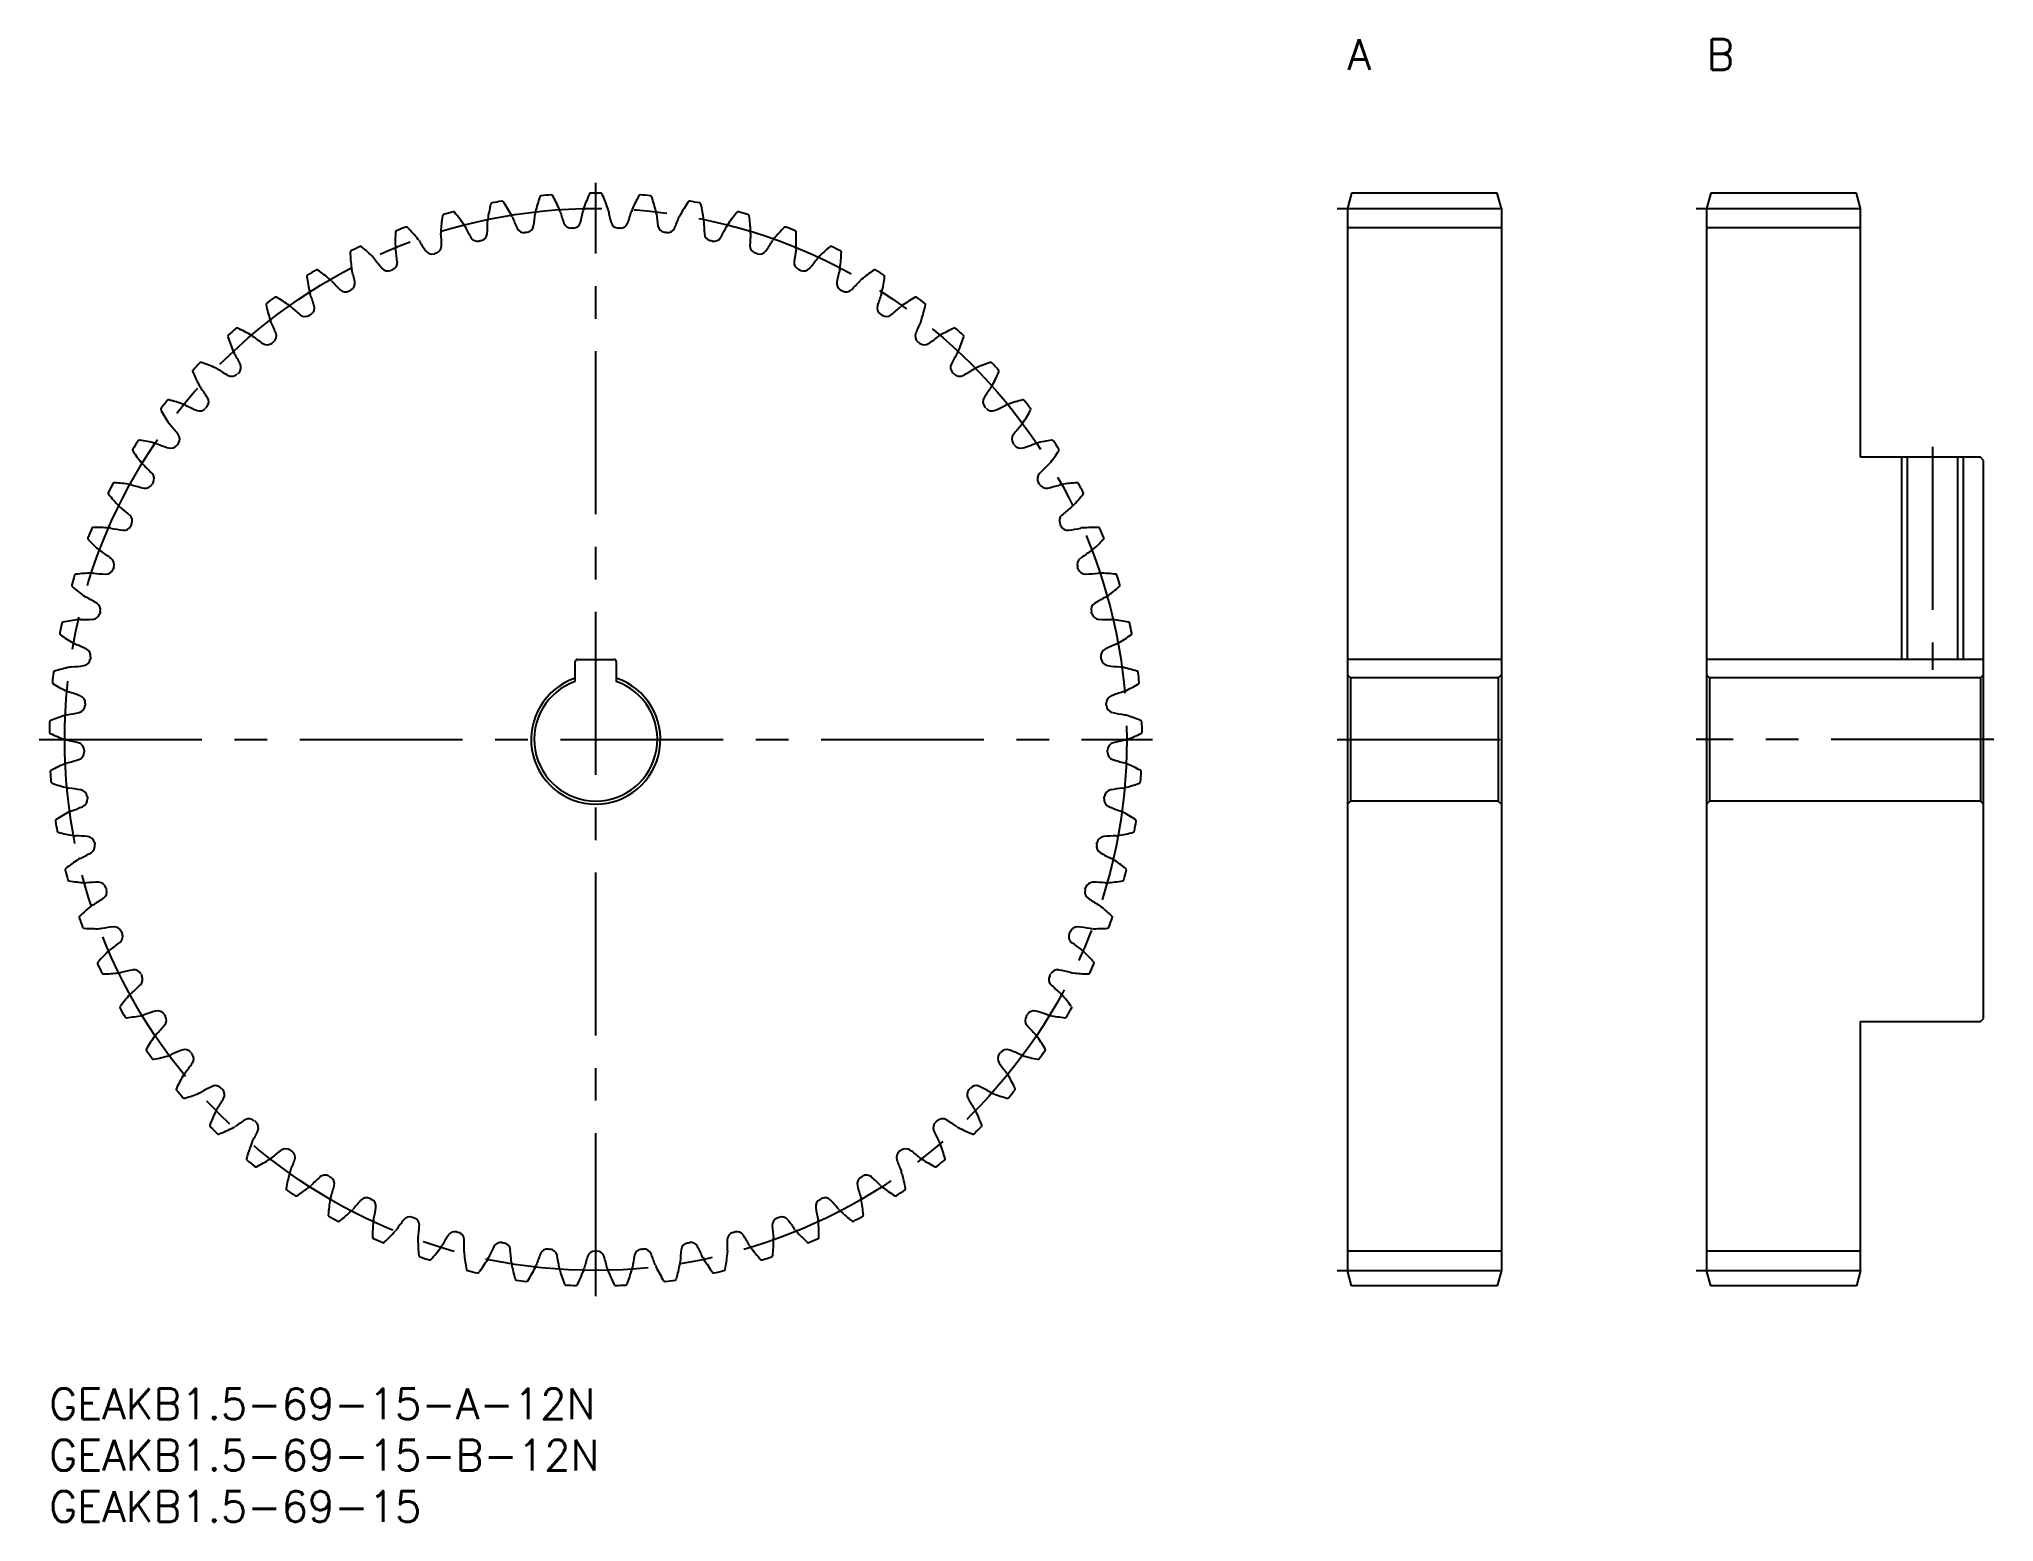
# Model space of a CAD drawing. Extents: x -1 to 189, y -13 to 132.
import ezdxf

# ---------------------------------------------------------------- set-up
doc = ezdxf.new("R2010")
doc.units = 0
doc.header["$LTSCALE"] = 0.5
doc.linetypes.add('CENTER', pattern=[50.8, 31.75, -6.35, 6.35, -6.35])
for name, color, linetype in [('MSM_CENTER', 1, 'CENTER'), ('MSM_CONTINUOUS', 7, 'CONTINUOUS'), ('MSM_NARROW', 5, 'CONTINUOUS'), ('MSM_PART_NUMBER', 7, 'CONTINUOUS')]:
    doc.layers.add(name, color=color, linetype=linetype)
doc.styles.get("Standard").update_dxf_attribs({"font": 'txt.shx', "height": 1, "bigfont": 'bigfont.shx'})

# ---------------------------------------------------------------- blocks, each defined once
blk = doc.blocks.new('*U2')
at = {"layer": 'MSM_PART_NUMBER'}
blk.add_text('GEAKB1.5-69-15-A-12N', height=3, dxfattribs=at).set_placement((0, -3))
blk = doc.blocks.new('*U3')
at = {"layer": 'MSM_PART_NUMBER'}
blk.add_text('GEAKB1.5-69-15-B-12N', height=3, dxfattribs=at).set_placement((0, -8))
blk = doc.blocks.new('*U4')
at = {"layer": 'MSM_PART_NUMBER'}
blk.add_text('GEAKB1.5-69-15', height=3, dxfattribs=at).set_placement((0, -13))
blk = doc.blocks.new('*U5')
at = {"layer": 'MSM_PART_NUMBER'}
blk.add_text('B', height=3, dxfattribs=at).set_placement((161.5, 128.5))
blk = doc.blocks.new('*U6')
at = {"layer": 'MSM_PART_NUMBER'}
blk.add_text('A', height=3, dxfattribs=at).set_placement((126.5, 128.5))

msp = doc.modelspace()

# ---------------------------------------------------------------- linework, layer by layer
at = {"layer": 'MSM_CENTER'}
for p, q in [((53.25, 9), (53.25, 117.5)), ((125.5, 115), (142.5, 115)), ((160.5, 115), (177.5, 115)), ((183.5, 91.75), (183.5, 70.05)), ((-1, 63.25), (107.5, 63.25)), ((125.5, 63.25), (142.5, 63.25)), ((189.5, 63.25), (160.5, 63.25)), ((125.5, 11.5), (142.5, 11.5)), ((160.5, 11.5), (177.5, 11.5))]:
    msp.add_line(p, q, dxfattribs=at)
msp.add_circle((53.25, 63.25), 51.75, dxfattribs=at)
at = {"layer": 'MSM_CONTINUOUS'}
for p, q in [((126.9, 116.5), (126.5, 115)), ((141.1, 116.5), (126.9, 116.5)), ((141.5, 115), (141.1, 116.5)), ((161.9, 116.5), (161.5, 115)), ((176.1, 116.5), (161.9, 116.5)), ((176.5, 115), (176.1, 116.5)), ((126.5, 115), (126.5, 11.5)), ((141.5, 115), (141.5, 11.5)), ((161.5, 115), (161.5, 11.5)), ((176.5, 90.75), (176.5, 115)), ((141.5, 113.12), (126.5, 113.12)), ((176.5, 113.12), (161.5, 113.12)), ((188.2, 90.75), (176.5, 90.75)), ((181.04, 90.75), (181.04, 71.05)), ((185.96, 90.75), (185.96, 71.05)), ((188.5, 90.45), (188.2, 90.75)), ((188.5, 36.05), (188.5, 90.45)), ((51.25, 68.91), (51.25, 70.85)), ((51.45, 71.05), (55.05, 71.05)), ((55.25, 70.85), (55.25, 68.91)), ((141.5, 71.05), (126.5, 71.05)), ((188.5, 71.05), (161.5, 71.05)), ((126.8, 69.25), (126.5, 69.55)), ((141.2, 69.25), (126.8, 69.25)), ((126.8, 69.25), (126.8, 57.25)), ((141.5, 69.55), (141.2, 69.25)), ((141.2, 69.25), (141.2, 57.25)), ((161.8, 69.25), (161.5, 69.55)), ((188.2, 69.25), (161.8, 69.25)), ((161.8, 69.25), (161.8, 57.25)), ((188.5, 69.55), (188.2, 69.25)), ((188.2, 69.25), (188.2, 57.25)), ((126.8, 57.25), (126.5, 56.95)), ((141.2, 57.25), (126.8, 57.25)), ((141.5, 56.95), (141.2, 57.25)), ((161.8, 57.25), (161.5, 56.95)), ((188.2, 57.25), (161.8, 57.25)), ((188.5, 56.95), (188.2, 57.25)), ((176.5, 35.75), (188.2, 35.75)), ((176.5, 11.5), (176.5, 35.75)), ((188.2, 35.75), (188.5, 36.05)), ((141.5, 13.38), (126.5, 13.38)), ((176.5, 13.38), (161.5, 13.38)), ((126.9, 10), (126.5, 11.5)), ((141.5, 11.5), (141.1, 10)), ((161.9, 10), (161.5, 11.5)), ((176.5, 11.5), (176.1, 10)), ((141.1, 10), (126.9, 10)), ((176.1, 10), (161.9, 10))]:
    msp.add_line(p, q, dxfattribs=at)
for centre, radius, start, end in [((47.94, 116.08), 0.15, 95.7445, 161.4545), ((53.25, 63.25), 53.25, 94.6903, 95.7445), ((48.91, 116.17), 0.15, 28.9803, 94.6903), ((33.95, 107.89), 17.25, 23.913, 28.9803), ((68.41, 109.46), 17.25, 156.2371, 161.3043), ((52.76, 116.35), 0.15, 90.5271, 156.2371), ((53.25, 63.25), 53.25, 89.4729, 90.5271), ((53.74, 116.35), 0.15, 23.7629, 89.4729), ((38.09, 109.46), 17.25, 18.6957, 23.7629), ((72.55, 107.89), 17.25, 151.0197, 156.087), ((57.59, 116.17), 0.15, 85.3097, 151.0197), ((53.25, 63.25), 53.25, 84.2555, 85.3097), ((58.56, 116.08), 0.15, 18.5454, 84.2556), ((38.45, 114.25), 0.15, 106.1793, 171.8893), ((53.25, 63.25), 53.25, 105.1251, 106.1793), ((39.39, 114.51), 0.15, 39.4151, 105.1251), ((26.18, 103.65), 17.25, 34.3478, 39.4151), ((59.79, 111.44), 17.25, 166.6719, 171.7391), ((43.15, 115.38), 0.15, 100.9619, 166.6719), ((53.25, 63.25), 53.25, 99.9077, 100.9619), ((44.11, 115.56), 0.15, 34.1977, 99.9077), ((29.97, 105.95), 17.25, 29.1304, 34.1977), ((43.95, 113.74), 1.24, 20.5544, 29.1304), ((32.07, 115.81), 15.33, 350.569, 355.0439), ((48.58, 114.38), 1.24, 166.5217, 175.0978), ((64.15, 110.64), 17.25, 161.4545, 166.5217), ((48.58, 114.38), 1.24, 15.337, 23.913), ((64.56, 118.77), 15.33, 195.3909, 199.8658), ((36.93, 117.51), 15.33, 345.3516, 349.8265), ((53.25, 114.59), 1.24, 161.3043, 169.8804), ((53.25, 114.59), 1.24, 10.1196, 18.6957), ((69.57, 117.51), 15.33, 190.1735, 194.6484), ((41.94, 118.77), 15.33, 340.1342, 344.6091), ((57.92, 114.38), 1.24, 156.087, 164.663), ((42.35, 110.64), 17.25, 13.4783, 18.5455), ((57.92, 114.38), 1.24, 4.9022, 13.4782), ((74.43, 115.81), 15.33, 184.9561, 189.431), ((62.55, 113.74), 1.24, 150.8696, 159.4456), ((76.53, 105.95), 17.25, 145.8023, 150.8696), ((62.39, 115.56), 0.15, 80.0923, 145.8023), ((53.25, 63.25), 53.25, 79.0381, 80.0923), ((63.35, 115.38), 0.15, 13.328, 79.0382), ((46.71, 111.44), 17.25, 8.2609, 13.3281), ((80.32, 103.65), 17.25, 140.5849, 145.6522), ((67.11, 114.51), 0.15, 74.8749, 140.585), ((53.25, 63.25), 53.25, 73.8207, 74.8749), ((68.05, 114.25), 0.15, 8.1106, 73.8208), ((50.96, 111.83), 17.25, 177.1066, 182.1739), ((33.88, 112.69), 0.15, 111.3966, 177.1067), ((53.25, 63.25), 53.25, 110.3425, 111.3966), ((34.79, 113.04), 0.15, 44.6325, 110.3425), ((22.62, 101.02), 17.25, 39.5652, 44.6325), ((55.38, 111.83), 17.25, 171.8893, 176.9565), ((39.4, 112.68), 1.24, 176.9565, 185.5326), ((22.9, 111.1), 15.33, 1.0038, 5.4786), ((39.4, 112.68), 1.24, 25.7718, 34.3478), ((54.32, 119.9), 15.33, 205.8257, 210.3006), ((41.92, 112.59), 0.75, 282.9336, 355.7864), ((27.38, 113.66), 15.33, 355.7864, 0.2613), ((43.95, 113.74), 1.24, 171.7391, 180.3152), ((59.47, 119.57), 15.33, 200.6083, 205.0832), ((46.26, 113.39), 0.75, 205.0832, 277.9359), ((53.25, 63.25), 49.87, 97.7162, 97.9359), ((46.45, 113.42), 0.75, 277.7162, 350.569), ((50.85, 113.82), 0.75, 199.8658, 272.7186), ((53.25, 63.25), 49.87, 92.4988, 92.7186), ((51.04, 113.83), 0.75, 272.4988, 345.3516), ((55.46, 113.83), 0.75, 194.6484, 267.5012), ((53.25, 63.25), 49.87, 87.2814, 87.5012), ((55.65, 113.82), 0.75, 267.2814, 340.1342), ((60.05, 113.42), 0.75, 189.431, 262.2838), ((53.25, 63.25), 49.87, 82.0641, 82.2838), ((60.24, 113.39), 0.75, 262.0641, 334.9168), ((47.03, 119.57), 15.33, 334.9168, 339.3917), ((62.55, 113.74), 1.24, 359.6848, 8.2609), ((79.12, 113.66), 15.33, 179.7387, 184.2136), ((64.58, 112.59), 0.75, 184.2136, 257.0664), ((52.18, 119.9), 15.33, 329.6994, 334.1743), ((67.1, 112.68), 1.24, 145.6522, 154.2282), ((51.12, 111.83), 17.25, 3.0435, 8.1107), ((83.6, 111.1), 15.33, 174.5214, 178.9962), ((67.1, 112.68), 1.24, 354.4674, 3.0435), ((83.88, 101.02), 17.25, 135.3675, 140.4348), ((71.71, 113.04), 0.15, 69.6575, 135.3676), ((53.25, 63.25), 53.25, 68.6034, 69.6575), ((72.62, 112.69), 0.15, 2.8932, 68.6034), ((55.54, 111.83), 17.25, 357.8261, 2.8933), ((29.46, 110.72), 0.15, 116.614, 182.3241), ((46.55, 111.42), 17.25, 182.324, 187.3913), ((53.25, 63.25), 53.25, 115.5599, 116.614), ((30.34, 111.15), 0.15, 49.8499, 115.5599), ((19.31, 98.08), 17.25, 44.7826, 49.8499), ((34.96, 111.22), 1.24, 182.1739, 190.7499), ((18.67, 108.14), 15.33, 6.2212, 10.696), ((34.96, 111.22), 1.24, 30.9892, 39.5652), ((49.16, 119.77), 15.33, 211.0431, 215.518), ((37.29, 111.3), 0.75, 215.518, 288.3707), ((53.25, 63.25), 49.87, 108.151, 108.3707), ((37.48, 111.36), 0.75, 288.151, 1.0038), ((41.73, 112.55), 0.75, 210.3006, 283.1533), ((53.25, 63.25), 49.87, 102.9336, 103.1533), ((53.25, 63.25), 49.87, 76.8467, 77.0664), ((64.77, 112.55), 0.75, 256.8467, 329.6994), ((69.02, 111.36), 0.75, 178.9962, 251.849), ((53.25, 63.25), 49.87, 71.6293, 71.849), ((69.21, 111.3), 0.75, 251.6293, 324.482), ((57.34, 119.77), 15.33, 324.482, 328.9569), ((71.54, 111.22), 1.24, 140.4348, 149.0108), ((87.83, 108.14), 15.33, 169.304, 173.7788), ((71.54, 111.22), 1.24, 349.2501, 357.8261), ((87.19, 98.08), 17.25, 130.1501, 135.2174), ((76.16, 111.15), 0.15, 64.4401, 130.1502), ((53.25, 63.25), 53.25, 63.386, 64.4401), ((59.95, 111.42), 17.25, 352.6087, 357.676), ((77.04, 110.72), 0.15, 357.6758, 63.386), ((53.25, 63.25), 53.25, 120.7773, 121.8314), ((26.08, 108.87), 0.15, 55.0673, 120.7773), ((16.29, 94.85), 17.25, 50, 55.0673), ((30.67, 109.36), 1.24, 187.3913, 195.9673), ((14.73, 104.81), 15.33, 11.4385, 15.9134), ((30.67, 109.36), 1.24, 36.2066, 44.7826), ((44.04, 119.16), 15.33, 216.2605, 220.7354), ((32.99, 109.65), 0.75, 220.7354, 293.5881), ((53.25, 63.25), 49.87, 113.3684, 113.5881), ((33.17, 109.72), 0.75, 293.3684, 6.2212), ((73.33, 109.72), 0.75, 173.7788, 246.6316), ((53.25, 63.25), 49.87, 66.4119, 66.6316), ((73.51, 109.65), 0.75, 246.4119, 319.2646), ((62.46, 119.16), 15.33, 319.2646, 323.7395), ((75.83, 109.36), 1.24, 135.2174, 143.7934), ((91.77, 104.81), 15.33, 164.0866, 168.5615), ((75.83, 109.36), 1.24, 344.0327, 352.6087), ((90.21, 94.85), 17.25, 124.9327, 130), ((80.42, 108.87), 0.15, 59.2227, 124.9328), ((53.25, 63.25), 53.25, 58.1686, 59.2227), ((25.24, 108.36), 0.15, 121.8314, 187.5415), ((42.2, 110.61), 17.25, 187.5414, 192.6087), ((26.58, 107.11), 1.24, 192.6087, 201.1847), ((26.58, 107.11), 1.24, 41.424, 50), ((39, 118.09), 15.33, 221.4779, 225.9528), ((28.86, 107.61), 0.75, 225.9528, 298.8055), ((53.25, 63.25), 49.87, 118.5858, 118.8055), ((29.03, 107.7), 0.75, 298.5858, 11.4385), ((77.47, 107.7), 0.75, 168.5614, 241.4142), ((53.25, 63.25), 49.87, 61.1945, 61.4142), ((77.64, 107.61), 0.75, 241.1945, 314.0472), ((67.5, 118.09), 15.33, 314.0472, 318.5221), ((79.92, 107.11), 1.24, 130, 138.576), ((79.92, 107.11), 1.24, 338.8153, 347.3913), ((64.3, 110.61), 17.25, 347.3913, 352.4586), ((81.26, 108.36), 0.15, 352.4584, 58.1686), ((21.26, 105.63), 0.15, 127.0488, 192.7588), ((37.94, 109.41), 17.25, 192.7588, 197.8261), ((53.25, 63.25), 53.25, 125.9947, 127.0488), ((22.04, 106.21), 0.15, 60.2847, 125.9947), ((13.57, 91.36), 17.25, 55.2174, 60.2847), ((22.7, 104.51), 1.24, 46.6414, 55.2174), ((34.07, 116.57), 15.33, 226.6953, 231.1702), ((11.11, 101.14), 15.33, 16.6559, 21.1308), ((25.09, 105.32), 0.75, 303.8032, 16.6559), ((81.41, 105.32), 0.75, 163.344, 236.1968), ((95.39, 101.14), 15.33, 158.8692, 163.3441), ((72.43, 116.57), 15.33, 308.8298, 313.3047), ((83.8, 104.51), 1.24, 124.7826, 133.3586), ((92.93, 91.36), 17.25, 119.7153, 124.7826), ((84.46, 106.21), 0.15, 54.0053, 119.7154), ((53.25, 63.25), 53.25, 52.9512, 54.0053), ((68.56, 109.41), 17.25, 342.1739, 347.2412), ((85.24, 105.63), 0.15, 347.241, 52.9513), ((53.25, 63.25), 53.25, 131.2121, 132.2662), ((18.27, 103.2), 0.15, 65.502, 131.2121), ((11.17, 87.64), 17.25, 60.4348, 65.502), ((22.7, 104.51), 1.24, 197.8261, 206.4021), ((7.84, 97.15), 15.33, 21.8733, 26.3482), ((24.92, 105.21), 0.75, 231.1702, 304.0229), ((53.25, 63.25), 49.87, 123.8032, 124.0229), ((53.25, 63.25), 49.87, 55.9771, 56.1968), ((81.58, 105.21), 0.75, 235.9771, 308.8298), ((98.66, 97.15), 15.33, 153.6518, 158.1267), ((83.8, 104.51), 1.24, 333.5979, 342.1739), ((95.33, 87.64), 17.25, 114.498, 119.5652), ((88.23, 103.2), 0.15, 48.7879, 114.498), ((53.25, 63.25), 53.25, 47.7338, 48.7879), ((17.54, 102.55), 0.15, 132.2662, 197.9762), ((33.8, 107.82), 17.25, 197.9762, 203.0435), ((19.07, 101.56), 1.24, 203.0435, 211.6195), ((19.07, 101.56), 1.24, 51.8587, 60.4348), ((29.3, 114.6), 15.33, 231.9127, 236.3875), ((21.23, 102.46), 0.75, 236.3875, 309.2403), ((53.25, 63.25), 49.87, 129.0206, 129.2403), ((21.38, 102.58), 0.75, 309.0206, 21.8733), ((85.12, 102.58), 0.75, 158.1267, 230.9794), ((53.25, 63.25), 49.87, 50.7597, 50.9794), ((85.27, 102.46), 0.75, 230.7597, 303.6125), ((77.2, 114.6), 15.33, 303.6125, 308.0873), ((87.43, 101.56), 1.24, 119.5652, 128.1413), ((87.43, 101.56), 1.24, 328.3805, 336.9565), ((72.7, 107.82), 17.25, 336.9565, 342.0238), ((88.96, 102.55), 0.15, 342.0237, 47.7339), ((14.11, 99.14), 0.15, 137.4836, 203.1936), ((29.83, 105.87), 17.25, 203.1936, 208.2609), ((53.25, 63.25), 53.25, 136.4294, 137.4836), ((14.78, 99.85), 0.15, 70.7194, 136.4295), ((9.13, 83.71), 17.25, 65.6522, 70.7194), ((15.73, 98.29), 1.24, 57.0761, 65.6522), ((24.73, 112.21), 15.33, 237.13, 241.6049), ((4.95, 92.88), 15.33, 27.0907, 31.5656), ((17.93, 99.52), 0.75, 314.238, 27.0907), ((88.57, 99.52), 0.75, 152.9093, 225.762), ((101.55, 92.88), 15.33, 148.4344, 152.9093), ((81.77, 112.21), 15.33, 298.3951, 302.87), ((90.77, 98.29), 1.24, 114.3478, 122.9239), ((97.37, 83.71), 17.25, 109.2806, 114.3478), ((91.72, 99.85), 0.15, 43.5702, 109.2806), ((53.25, 63.25), 53.25, 42.5164, 43.5706), ((76.67, 105.87), 17.25, 331.7391, 336.8064), ((92.39, 99.14), 0.15, 336.8064, 42.5165), ((15.73, 98.29), 1.24, 208.2609, 216.8369), ((2.45, 88.36), 15.33, 32.3081, 36.783), ((17.79, 99.38), 0.75, 241.6049, 314.4577), ((53.25, 63.25), 49.87, 134.238, 134.4577), ((53.25, 63.25), 49.87, 45.5423, 45.762), ((88.71, 99.38), 0.75, 225.5423, 298.3951), ((104.05, 88.36), 15.33, 143.217, 147.6919), ((90.77, 98.29), 1.24, 323.1631, 331.7391), ((11.01, 95.43), 0.15, 142.701, 208.411), ((26.05, 103.56), 17.25, 208.411, 213.4783), ((53.25, 63.25), 53.25, 141.6468, 142.701), ((11.61, 96.2), 0.15, 75.9368, 141.6469), ((7.45, 79.61), 17.25, 70.8696, 75.9368), ((12.7, 94.73), 1.24, 62.2935, 70.8696), ((20.39, 109.42), 15.33, 242.3474, 246.8223), ((14.65, 96.01), 0.75, 246.8223, 319.6751), ((53.25, 63.25), 49.87, 139.4554, 139.6751), ((14.78, 96.16), 0.75, 319.4554, 32.3081), ((91.72, 96.16), 0.75, 147.6919, 220.5446), ((53.25, 63.25), 49.87, 40.3249, 40.5446), ((91.85, 96.01), 0.75, 220.3249, 293.1777), ((86.11, 109.42), 15.33, 293.1777, 297.6526), ((93.8, 94.73), 1.24, 109.1304, 117.7065), ((99.05, 79.61), 17.25, 104.0632, 109.1304), ((80.45, 103.56), 17.25, 326.5217, 331.589), ((94.89, 96.2), 0.15, 38.3528, 104.0632), ((53.25, 63.25), 53.25, 37.299, 38.3532), ((95.49, 95.43), 0.15, 331.589, 37.2991), ((12.7, 94.73), 1.24, 213.4783, 222.0543), ((0.38, 83.64), 15.33, 37.5255, 42.0004), ((106.12, 83.64), 15.33, 137.9996, 142.4745), ((93.8, 94.73), 1.24, 317.9457, 326.5217), ((8.26, 91.45), 0.15, 147.9184, 213.6284), ((53.25, 63.25), 53.25, 146.8642, 147.9184), ((8.79, 92.28), 0.15, 81.1542, 146.8643), ((6.16, 75.38), 17.25, 76.087, 81.1542), ((10, 90.92), 1.24, 67.5109, 76.087), ((16.33, 106.24), 15.33, 247.5648, 252.0397), ((11.83, 92.37), 0.75, 252.0397, 324.8925), ((53.25, 63.25), 49.87, 144.6728, 144.8925), ((11.95, 92.52), 0.75, 324.6728, 37.5255), ((94.55, 92.52), 0.75, 142.4745, 215.3272), ((53.25, 63.25), 49.87, 35.1075, 35.3272), ((94.67, 92.37), 0.75, 215.1075, 287.9603), ((90.17, 106.24), 15.33, 287.9603, 292.4352), ((96.5, 90.92), 1.24, 103.913, 112.4891), ((100.34, 75.38), 17.25, 98.8458, 103.913), ((97.71, 92.28), 0.15, 33.1354, 98.8458), ((53.25, 63.25), 53.25, 32.0816, 33.1358), ((98.24, 91.45), 0.15, 326.3715, 32.0817), ((22.5, 100.92), 17.25, 213.6284, 218.6957), ((10, 90.92), 1.24, 218.6957, 227.2717), ((-1.25, 78.75), 15.33, 42.7429, 47.2178), ((107.75, 78.75), 15.33, 132.7822, 137.2571), ((96.5, 90.92), 1.24, 312.7283, 321.3043), ((84, 100.92), 17.25, 321.3043, 326.3716), ((53.25, 63.25), 53.25, 152.0816, 153.1358), ((6.33, 88.11), 0.15, 86.3716, 152.0816), ((5.25, 71.05), 17.25, 81.3043, 86.3716), ((7.67, 86.87), 1.24, 72.7283, 81.3043), ((12.58, 102.7), 15.33, 252.7822, 257.2571), ((9.36, 88.48), 0.75, 257.2571, 330.1099), ((9.46, 88.65), 0.75, 329.8901, 42.7429), ((53.25, 63.25), 49.87, 149.8901, 150.1099), ((97.04, 88.65), 0.75, 137.2571, 210.1099), ((53.25, 63.25), 49.87, 29.8901, 30.1099), ((97.14, 88.48), 0.75, 209.8901, 282.7429), ((93.92, 102.7), 15.33, 282.7429, 287.2178), ((98.83, 86.87), 1.24, 98.6957, 107.2717), ((101.25, 71.05), 17.25, 93.6284, 98.6957), ((100.17, 88.11), 0.15, 27.918, 93.6284), ((53.25, 63.25), 53.25, 26.8642, 27.9184), ((5.88, 87.24), 0.15, 153.1358, 218.8458), ((19.2, 97.97), 17.25, 218.8458, 223.913), ((7.67, 86.87), 1.24, 223.913, 232.4891), ((-2.44, 73.73), 15.33, 47.9603, 52.4352), ((108.94, 73.73), 15.33, 127.5648, 132.0397), ((98.83, 86.87), 1.24, 307.5109, 316.0869), ((87.3, 97.97), 17.25, 316.087, 321.1542), ((100.62, 87.24), 0.15, 321.1541, 26.8643), ((4.26, 83.74), 0.15, 91.589, 157.299), ((4.74, 66.65), 17.25, 86.5217, 91.589), ((5.71, 82.63), 1.24, 77.9457, 86.5217), ((9.16, 98.84), 15.33, 257.9996, 262.4745), ((7.25, 84.38), 0.75, 262.4745, 335.3272), ((7.33, 84.56), 0.75, 335.1075, 47.9603), ((53.25, 63.25), 49.87, 155.1075, 155.3272), ((99.17, 84.56), 0.75, 132.0397, 204.8925), ((53.25, 63.25), 49.87, 24.6728, 24.8925), ((99.25, 84.38), 0.75, 204.6728, 277.5255), ((97.34, 98.84), 15.33, 277.5255, 282.0004), ((100.79, 82.63), 1.24, 93.4783, 102.0543), ((101.76, 66.65), 17.25, 88.411, 93.4783), ((102.24, 83.74), 0.15, 22.7006, 88.411), ((3.89, 82.84), 0.15, 158.3532, 224.0632), ((53.25, 63.25), 53.25, 157.299, 158.3532), ((16.18, 94.73), 17.25, 224.0632, 229.1304), ((90.32, 94.73), 17.25, 310.8696, 315.9368), ((53.25, 63.25), 53.25, 21.6468, 22.701), ((102.61, 82.84), 0.15, 315.9367, 21.6469), ((5.71, 82.63), 1.24, 229.1304, 237.7065), ((-3.16, 68.62), 15.33, 53.1777, 57.6526), ((5.58, 80.29), 0.75, 340.3249, 53.1777), ((53.25, 63.25), 49.87, 160.3249, 160.5446), ((100.92, 80.29), 0.75, 126.8223, 199.6751), ((53.25, 63.25), 49.87, 19.4554, 19.6751), ((109.66, 68.62), 15.33, 122.3474, 126.8223), ((100.79, 82.63), 1.24, 302.2935, 310.8696), ((53.25, 63.25), 53.25, 162.5164, 163.5706), ((2.32, 78.27), 0.15, 163.5706, 229.2806), ((13.47, 91.23), 17.25, 229.2806, 234.3478), ((2.6, 79.2), 0.15, 96.8064, 162.5164), ((4.63, 62.22), 17.25, 91.7391, 96.8064), ((4.14, 78.22), 1.24, 83.1631, 91.7391), ((6.1, 94.68), 15.33, 263.217, 267.6919), ((5.52, 80.11), 0.75, 267.6919, 340.5446), ((100.98, 80.11), 0.75, 199.4554, 272.3081), ((100.4, 94.68), 15.33, 272.3081, 276.783), ((102.36, 78.22), 1.24, 88.2609, 96.8369), ((101.87, 62.22), 17.25, 83.1936, 88.2609), ((93.03, 91.23), 17.25, 305.6522, 310.7194), ((103.9, 79.2), 0.15, 17.4832, 83.1936), ((53.25, 63.25), 53.25, 16.4294, 17.4836), ((104.18, 78.27), 0.15, 310.7193, 16.4295), ((4.14, 78.22), 1.24, 234.3478, 242.9239), ((-3.41, 63.47), 15.33, 58.3951, 62.87), ((4.23, 75.89), 0.75, 345.5423, 58.3951), ((102.27, 75.89), 0.75, 121.6049, 194.4577), ((109.91, 63.47), 15.33, 117.13, 121.6049), ((102.36, 78.22), 1.24, 297.0761, 305.6522), ((53.25, 63.25), 53.25, 167.7338, 168.7879), ((1.36, 74.53), 0.15, 102.0238, 167.7338), ((4.92, 57.81), 17.25, 96.9565, 102.0238), ((2.99, 73.7), 1.24, 88.3805, 96.9565), ((3.44, 90.27), 15.33, 268.4344, 272.9093), ((4.18, 75.7), 0.75, 272.9093, 345.762), ((53.25, 63.25), 49.87, 165.5423, 165.762), ((53.25, 63.25), 49.87, 14.238, 14.4577), ((102.32, 75.7), 0.75, 194.238, 267.0907), ((103.06, 90.27), 15.33, 267.0907, 271.5656), ((103.51, 73.7), 1.24, 83.0435, 91.6195), ((101.58, 57.81), 17.25, 77.9762, 83.0435), ((105.14, 74.53), 0.15, 12.2658, 77.9763), ((53.25, 63.25), 53.25, 11.2121, 12.2662), ((1.16, 73.57), 0.15, 168.7879, 234.498), ((11.09, 87.5), 17.25, 234.498, 239.5652), ((2.99, 73.7), 1.24, 239.5652, 248.1413), ((-3.2, 58.32), 15.33, 63.6125, 68.0873), ((109.7, 58.32), 15.33, 111.9127, 116.3875), ((103.51, 73.7), 1.24, 291.8587, 300.4348), ((95.41, 87.5), 17.25, 300.4348, 305.502), ((105.34, 73.57), 0.15, 305.502, 11.2121), ((3.25, 71.19), 0.75, 278.1267, 350.9794), ((3.28, 71.38), 0.75, 350.7597, 63.6125), ((53.25, 63.25), 49.87, 170.7597, 170.9794), ((51.45, 70.85), 0.2, 90, 180), ((55.05, 70.85), 0.2, 0, 90), ((103.22, 71.38), 0.75, 116.3875, 189.2402), ((53.25, 63.25), 49.87, 9.0206, 9.2403), ((103.25, 71.19), 0.75, 189.0206, 261.8733), ((53.25, 63.25), 53.25, 172.9512, 174.0053), ((0.44, 68.8), 0.15, 174.0053, 239.7154), ((9.06, 83.56), 17.25, 239.7153, 244.7826), ((0.55, 69.77), 0.15, 107.2412, 172.9512), ((5.62, 53.43), 17.25, 102.1739, 107.2412), ((2.24, 69.08), 1.24, 93.5979, 102.1739), ((1.19, 85.62), 15.33, 273.6518, 278.1267), ((53.25, 63.25), 6.3, 108.5094, 71.4906), ((53.25, 63.25), 6, 109.4712, 70.5288), ((105.31, 85.62), 15.33, 261.8733, 266.3482), ((104.26, 69.08), 1.24, 77.8261, 86.4021), ((100.88, 53.43), 17.25, 72.7588, 77.8261), ((97.44, 83.56), 17.25, 295.2174, 300.2847), ((105.95, 69.77), 0.15, 7.0485, 72.7589), ((53.25, 63.25), 53.25, 5.9947, 7.0488), ((106.06, 68.8), 0.15, 300.2848, 5.9947), ((2.24, 69.08), 1.24, 244.7826, 253.3586), ((-2.52, 53.2), 15.33, 68.8298, 73.3047), ((2.75, 66.8), 0.75, 355.9771, 68.8298), ((53.25, 63.25), 49.87, 175.9771, 176.1968), ((103.75, 66.8), 0.75, 111.1701, 184.0229), ((53.25, 63.25), 49.87, 3.8032, 4.0229), ((109.02, 53.2), 15.33, 106.6953, 111.1702), ((104.26, 69.08), 1.24, 286.6414, 295.2174), ((53.25, 63.25), 53.25, 178.1686, 179.2227), ((0.18, 64.95), 0.15, 112.4586, 178.1686), ((6.71, 49.14), 17.25, 107.3913, 112.4586), ((1.93, 64.42), 1.24, 98.8153, 107.3913), ((-0.63, 80.8), 15.33, 278.8692, 283.3441), ((2.74, 66.61), 0.75, 283.3441, 356.1968), ((103.76, 66.61), 0.75, 183.8032, 256.6559), ((107.13, 80.8), 15.33, 256.6559, 261.1308), ((104.57, 64.42), 1.24, 72.6087, 81.1847), ((99.79, 49.14), 17.25, 67.5414, 72.6087), ((106.32, 64.95), 0.15, 1.8311, 67.5415), ((53.25, 63.25), 53.25, 0.7773, 1.8314), ((0.15, 63.97), 0.15, 179.2227, 244.9328), ((7.4, 79.46), 17.25, 244.9327, 250), ((1.93, 64.42), 1.24, 250, 258.576), ((-1.37, 48.17), 15.33, 74.0472, 78.5221), ((2.64, 62.19), 0.75, 1.1945, 74.0472), ((103.86, 62.19), 0.75, 105.9527, 178.8055), ((107.87, 48.17), 15.33, 101.4779, 105.9528), ((104.57, 64.42), 1.24, 281.424, 290), ((99.1, 79.46), 17.25, 290, 295.0673), ((106.35, 63.97), 0.15, 295.0671, 0.7773), ((-2, 75.83), 15.33, 284.0866, 288.5615), ((2.64, 62), 0.75, 288.5615, 1.4142), ((53.25, 63.25), 49.87, 181.1945, 181.4142), ((53.25, 63.25), 49.87, 358.5858, 358.8055), ((103.86, 62), 0.75, 178.5858, 251.4385), ((108.5, 75.83), 15.33, 251.4385, 255.9134), ((0.24, 60.11), 0.15, 117.676, 183.386), ((53.25, 63.25), 53.25, 183.386, 184.4401), ((0.31, 59.14), 0.15, 184.4401, 250.1501), ((8.19, 44.97), 17.25, 112.6087, 117.676), ((2.03, 59.75), 1.24, 104.0327, 112.6087), ((104.47, 59.75), 1.24, 67.3913, 75.9673), ((98.31, 44.97), 17.25, 62.324, 67.3913), ((106.19, 59.14), 0.15, 289.8497, 355.5599), ((106.26, 60.11), 0.15, 356.6137, 62.3241), ((53.25, 63.25), 53.25, 355.5599, 356.614), ((6.12, 75.22), 17.25, 250.1501, 255.2174), ((2.03, 59.75), 1.24, 255.2174, 263.7934), ((0.23, 43.27), 15.33, 79.2646, 83.7395), ((2.94, 57.6), 0.75, 6.4119, 79.2646), ((2.96, 57.4), 0.75, 293.7788, 6.6316), ((53.25, 63.25), 49.87, 186.4119, 186.6316), ((53.25, 63.25), 49.87, 353.3684, 353.5881), ((103.54, 57.4), 0.75, 173.3684, 246.2212), ((103.56, 57.6), 0.75, 100.7354, 173.5881), ((106.27, 43.27), 15.33, 96.2605, 100.7354), ((104.47, 59.75), 1.24, 276.2066, 284.7826), ((100.38, 75.22), 17.25, 284.7826, 289.8499), ((0.75, 55.31), 0.15, 122.8934, 188.6034), ((53.25, 63.25), 53.25, 188.6034, 189.6575), ((10.03, 40.95), 17.25, 117.8261, 122.8934), ((2.56, 55.1), 1.24, 109.2501, 117.8261), ((-2.92, 70.75), 15.33, 289.304, 293.7788), ((109.42, 70.75), 15.33, 246.2212, 250.696), ((103.94, 55.1), 1.24, 62.1739, 70.7499), ((96.47, 40.95), 17.25, 57.1066, 62.1739), ((53.25, 63.25), 53.25, 350.3425, 351.3966), ((105.75, 55.31), 0.15, 351.3966, 57.1067), ((0.9, 54.34), 0.15, 189.6575, 255.3675), ((5.22, 70.89), 17.25, 255.3675, 260.4348), ((2.56, 55.1), 1.24, 260.4348, 269.0108), ((2.26, 38.53), 15.33, 84.482, 88.9569), ((3.66, 53.05), 0.75, 11.6293, 84.482), ((102.84, 53.05), 0.75, 95.518, 168.3707), ((104.24, 38.53), 15.33, 91.0431, 95.518), ((103.94, 55.1), 1.24, 270.9892, 279.5652), ((101.28, 70.89), 17.25, 279.5652, 284.6325), ((105.6, 54.34), 0.15, 284.6325, 350.3425), ((12.24, 37.11), 17.25, 123.0435, 128.1107), ((3.51, 50.53), 1.24, 114.4674, 123.0435), ((-3.37, 65.61), 15.33, 294.5214, 298.9962), ((3.7, 52.86), 0.75, 298.9962, 11.849), ((53.25, 63.25), 49.87, 191.6293, 191.849), ((102.8, 52.86), 0.75, 168.151, 241.0038), ((53.25, 63.25), 49.87, 348.151, 348.3707), ((109.87, 65.61), 15.33, 241.0038, 245.4786), ((102.99, 50.53), 1.24, 56.9565, 65.5326), ((94.26, 37.11), 17.25, 51.8893, 56.9565), ((1.69, 50.57), 0.15, 128.1107, 193.8208), ((53.25, 63.25), 53.25, 193.8207, 194.8749), ((1.93, 49.62), 0.15, 194.8749, 260.5849), ((104.57, 49.62), 0.15, 279.415, 345.1252), ((53.25, 63.25), 53.25, 345.1251, 346.1793), ((104.81, 50.57), 0.15, 346.1793, 51.8893), ((4.73, 66.49), 17.25, 260.5849, 265.6522), ((3.51, 50.53), 1.24, 265.6522, 274.2282), ((4.72, 34), 15.33, 89.6994, 94.1743), ((-3.35, 60.45), 15.33, 299.7387, 304.2136), ((4.8, 48.58), 0.75, 16.8467, 89.6994), ((4.85, 48.39), 0.75, 304.2136, 17.0664), ((53.25, 63.25), 49.87, 196.8467, 197.0664), ((101.65, 48.39), 0.75, 162.9336, 235.7864), ((53.25, 63.25), 49.87, 342.9336, 343.1533), ((101.7, 48.58), 0.75, 90.3006, 163.1533), ((109.85, 60.45), 15.33, 235.7864, 240.2613), ((101.78, 34), 15.33, 85.8257, 90.3006), ((102.99, 50.53), 1.24, 265.7718, 274.3478), ((101.77, 66.49), 17.25, 274.3478, 279.4151), ((3.05, 45.93), 0.15, 133.3281, 199.0382), ((53.25, 63.25), 53.25, 199.0381, 200.0923), ((14.79, 33.49), 17.25, 128.2609, 133.3281), ((4.88, 46.06), 1.24, 119.6848, 128.2609), ((101.62, 46.06), 1.24, 51.7391, 60.3152), ((91.71, 33.49), 17.25, 46.6719, 51.7391), ((53.25, 63.25), 53.25, 339.9077, 340.9619), ((103.45, 45.93), 0.15, 340.9619, 46.6719), ((3.38, 45.01), 0.15, 200.0923, 265.8023), ((4.63, 62.06), 17.25, 265.8023, 270.8696), ((4.88, 46.06), 1.24, 270.8696, 279.4456), ((7.58, 29.7), 15.33, 94.9168, 99.3917), ((6.33, 44.23), 0.75, 22.0641, 94.9168), ((6.41, 44.05), 0.75, 309.431, 22.2838), ((53.25, 63.25), 49.87, 202.0641, 202.2838), ((100.09, 44.05), 0.75, 157.7162, 230.569), ((53.25, 63.25), 49.87, 337.7162, 337.9359), ((100.17, 44.23), 0.75, 85.0832, 157.9359), ((98.92, 29.7), 15.33, 80.6083, 85.0832), ((101.62, 46.06), 1.24, 260.5544, 269.1304), ((101.87, 62.06), 17.25, 269.1304, 274.1977), ((103.12, 45.01), 0.15, 274.1976, 339.9078), ((17.65, 30.12), 17.25, 133.4783, 138.5455), ((6.64, 41.73), 1.24, 124.9022, 133.4783), ((-2.86, 55.32), 15.33, 304.9561, 309.431), ((109.36, 55.32), 15.33, 230.569, 235.0439), ((99.86, 41.73), 1.24, 46.5217, 55.0978), ((88.85, 30.12), 17.25, 41.4545, 46.5217), ((4.84, 41.44), 0.15, 138.5455, 204.2556), ((53.25, 63.25), 53.25, 204.2555, 205.3097), ((5.25, 40.55), 0.15, 205.3097, 271.0197), ((4.94, 57.65), 17.25, 271.0197, 276.087), ((6.64, 41.73), 1.24, 276.087, 284.663), ((10.82, 25.69), 15.33, 100.1342, 104.6091), ((8.26, 40.05), 0.75, 27.2814, 100.1342), ((8.35, 39.87), 0.75, 314.6484, 27.5012), ((53.25, 63.25), 49.87, 207.2814, 207.5012), ((98.15, 39.87), 0.75, 152.4988, 225.3516), ((53.25, 63.25), 49.87, 332.4988, 332.7186), ((98.24, 40.05), 0.75, 79.8658, 152.7186), ((95.68, 25.69), 15.33, 75.3909, 79.8658), ((99.86, 41.73), 1.24, 255.337, 263.913), ((101.56, 57.65), 17.25, 263.913, 268.9803), ((101.25, 40.55), 0.15, 268.9802, 334.6904), ((53.25, 63.25), 53.25, 334.6903, 335.7445), ((101.66, 41.44), 0.15, 335.7445, 41.4545), ((20.81, 27.02), 17.25, 138.6957, 143.7629), ((8.79, 37.58), 1.24, 130.1196, 138.6957), ((-1.9, 50.25), 15.33, 310.1735, 314.6484), ((108.4, 50.25), 15.33, 225.3516, 229.8265), ((97.71, 37.58), 1.24, 41.3043, 49.8804), ((85.69, 27.02), 17.25, 36.2371, 41.3043), ((7.02, 37.12), 0.15, 143.7629, 209.473), ((53.25, 63.25), 53.25, 209.4729, 210.5271), ((7.51, 36.28), 0.15, 210.5271, 276.2371), ((5.65, 53.28), 17.25, 276.2371, 281.3043), ((8.79, 37.58), 1.24, 281.3043, 289.8804), ((14.41, 21.99), 15.33, 105.3516, 109.8265), ((10.55, 36.05), 0.75, 32.4988, 105.3516), ((53.25, 63.25), 49.87, 212.4988, 212.7186), ((10.66, 35.89), 0.75, 319.8658, 32.7186), ((95.84, 35.89), 0.75, 147.2814, 220.1342), ((53.25, 63.25), 49.87, 327.2814, 327.5012), ((95.95, 36.05), 0.75, 74.6484, 147.5012), ((92.09, 21.99), 15.33, 70.1735, 74.6484), ((97.71, 37.58), 1.24, 250.1196, 258.6956), ((100.85, 53.28), 17.25, 258.6957, 263.7629), ((98.99, 36.28), 0.15, 263.7629, 329.473), ((53.25, 63.25), 53.25, 329.4729, 330.5271), ((99.48, 37.12), 0.15, 330.5271, 36.2371), ((24.24, 24.22), 17.25, 143.913, 148.9803), ((11.31, 33.64), 1.24, 135.337, 143.913), ((-0.49, 45.29), 15.33, 315.3909, 319.8658), ((106.99, 45.29), 15.33, 220.1342, 224.6091), ((95.19, 33.64), 1.24, 36.087, 44.663), ((82.26, 24.22), 17.25, 31.0197, 36.087), ((9.59, 33.03), 0.15, 148.9803, 214.6904), ((53.25, 63.25), 53.25, 214.6903, 215.7445), ((6.76, 48.99), 17.25, 281.4545, 286.5217), ((11.31, 33.64), 1.24, 286.5217, 295.0978), ((18.33, 18.63), 15.33, 110.569, 115.0439), ((13.2, 32.28), 0.75, 37.7162, 110.569), ((53.25, 63.25), 49.87, 217.7162, 217.9359), ((13.32, 32.13), 0.75, 325.0832, 37.9359), ((93.18, 32.13), 0.75, 142.0641, 214.9168), ((53.25, 63.25), 49.87, 322.0641, 322.2838), ((93.3, 32.28), 0.75, 69.431, 142.2838), ((88.17, 18.63), 15.33, 64.9561, 69.431), ((95.19, 33.64), 1.24, 244.9022, 253.4783), ((99.74, 48.99), 17.25, 253.4783, 258.5455), ((53.25, 63.25), 53.25, 324.2555, 325.3097), ((96.91, 33.03), 0.15, 325.3097, 31.0197), ((10.15, 32.23), 0.15, 215.7445, 281.4545), ((27.91, 21.74), 17.25, 149.1304, 154.1977), ((14.17, 29.95), 1.24, 140.5544, 149.1304), ((1.36, 40.47), 15.33, 320.6083, 325.0832), ((105.14, 40.47), 15.33, 214.9168, 219.3917), ((92.33, 29.95), 1.24, 30.8696, 39.4456), ((78.59, 21.74), 17.25, 25.8023, 30.8696), ((96.35, 32.23), 0.15, 258.5454, 324.2556), ((12.52, 29.18), 0.15, 154.1977, 219.9078), ((53.25, 63.25), 53.25, 219.9077, 220.9619), ((8.25, 44.82), 17.25, 286.6719, 291.7391), ((14.17, 29.95), 1.24, 291.7391, 300.3152), ((22.53, 15.64), 15.33, 115.7864, 120.2613), ((16.19, 28.77), 0.75, 42.9336, 115.7864), ((53.25, 63.25), 49.87, 222.9336, 223.1533), ((16.32, 28.62), 0.75, 330.3006, 43.1533), ((90.18, 28.62), 0.75, 136.8467, 209.6994), ((53.25, 63.25), 49.87, 316.8467, 317.0664), ((90.31, 28.77), 0.75, 64.2136, 137.0664), ((83.97, 15.64), 15.33, 59.7387, 64.2136), ((92.33, 29.95), 1.24, 239.6848, 248.2609), ((98.25, 44.82), 17.25, 248.2609, 253.3281), ((53.25, 63.25), 53.25, 319.0381, 320.0923), ((93.98, 29.18), 0.15, 320.0923, 25.8023), ((13.15, 28.44), 0.15, 220.9619, 286.6719), ((31.79, 19.61), 17.25, 154.3478, 159.4151), ((17.36, 26.54), 1.24, 145.7718, 154.3478), ((3.65, 35.85), 15.33, 325.8257, 330.3006), ((102.85, 35.85), 15.33, 209.6994, 214.1743), ((89.14, 26.54), 1.24, 25.6522, 34.2282), ((74.71, 19.61), 17.25, 20.5849, 25.6522), ((93.35, 28.44), 0.15, 253.328, 319.0382), ((15.78, 25.62), 0.15, 159.4151, 225.1251), ((53.25, 63.25), 53.25, 225.1251, 226.1793), ((16.48, 24.94), 0.15, 226.1793, 291.8893), ((10.11, 40.81), 17.25, 291.8893, 296.9565), ((17.36, 26.54), 1.24, 296.9565, 305.5326), ((26.99, 13.04), 15.33, 121.0038, 125.4786), ((19.47, 25.54), 0.75, 48.151, 121.0038), ((6.35, 31.45), 15.33, 331.0431, 335.518), ((53.25, 63.25), 49.87, 228.151, 228.3707), ((19.62, 25.41), 0.75, 335.518, 48.3707), ((86.88, 25.41), 0.75, 131.6293, 204.482), ((100.15, 31.45), 15.33, 204.482, 208.9569), ((53.25, 63.25), 49.87, 311.6293, 311.849), ((87.03, 25.54), 0.75, 58.9962, 131.8489), ((79.51, 13.04), 15.33, 54.5214, 58.9962), ((89.14, 26.54), 1.24, 234.4674, 243.0435), ((96.39, 40.81), 17.25, 243.0435, 248.1107), ((90.02, 24.94), 0.15, 248.1107, 313.8208), ((53.25, 63.25), 53.25, 313.8207, 314.8749), ((90.72, 25.62), 0.15, 314.8749, 20.585), ((35.85, 17.84), 17.25, 159.5652, 164.6325), ((20.85, 23.43), 1.24, 150.9892, 159.5652), ((31.66, 10.86), 15.33, 126.2212, 130.696), ((23.04, 22.62), 0.75, 53.3684, 126.2212), ((53.25, 63.25), 49.87, 233.3684, 233.5881), ((23.2, 22.51), 0.75, 340.7354, 53.5881), ((83.3, 22.51), 0.75, 126.4119, 199.2646), ((53.25, 63.25), 49.87, 306.4119, 306.6316), ((83.46, 22.62), 0.75, 53.7788, 126.6315), ((74.84, 10.86), 15.33, 49.304, 53.7788), ((85.65, 23.43), 1.24, 20.4348, 29.0108), ((70.65, 17.84), 17.25, 15.3675, 20.4348), ((19.36, 22.37), 0.15, 164.6325, 230.3425), ((53.25, 63.25), 53.25, 230.3425, 231.3966), ((20.12, 21.75), 0.15, 231.3966, 297.1067), ((12.33, 36.97), 17.25, 297.1066, 302.1739), ((20.85, 23.43), 1.24, 302.1739, 310.7499), ((40.05, 16.44), 17.25, 164.7826, 169.8499), ((24.61, 20.65), 1.24, 156.2066, 164.7826), ((9.43, 27.32), 15.33, 336.2605, 340.7354), ((97.07, 27.32), 15.33, 199.2646, 203.7395), ((81.89, 20.65), 1.24, 15.2174, 23.7934), ((66.45, 16.44), 17.25, 10.1501, 15.2174), ((85.65, 23.43), 1.24, 229.2501, 237.8261), ((94.17, 36.97), 17.25, 237.8261, 242.8934), ((86.38, 21.75), 0.15, 242.8934, 308.6034), ((53.25, 63.25), 53.25, 308.6034, 309.6575), ((87.14, 22.37), 0.15, 309.6575, 15.3675), ((23.22, 19.46), 0.15, 169.8499, 235.5599), ((53.25, 63.25), 53.25, 235.5599, 236.614), ((14.89, 33.36), 17.25, 302.324, 307.3913), ((24.61, 20.65), 1.24, 307.3913, 315.9673), ((36.51, 9.11), 15.33, 131.4385, 135.9134), ((26.86, 20.05), 0.75, 58.5858, 131.4385), ((53.25, 63.25), 49.87, 238.5858, 238.8055), ((27.03, 19.94), 0.75, 345.9528, 58.8055), ((12.88, 23.48), 15.33, 341.4779, 345.9528), ((79.47, 19.94), 0.75, 121.1945, 194.0472), ((93.62, 23.48), 15.33, 194.0472, 198.5221), ((53.25, 63.25), 49.87, 301.1945, 301.4142), ((79.64, 20.05), 0.75, 48.5614, 121.4141), ((69.99, 9.11), 15.33, 44.0866, 48.5615), ((81.89, 20.65), 1.24, 224.0327, 232.6087), ((91.61, 33.36), 17.25, 232.6087, 237.676), ((53.25, 63.25), 53.25, 303.386, 304.4401), ((83.28, 19.46), 0.15, 304.4401, 10.1502), ((24.03, 18.91), 0.15, 236.6137, 302.3241), ((44.36, 15.44), 17.25, 170, 175.0673), ((28.6, 18.22), 1.24, 161.424, 170), ((17.76, 30), 17.25, 307.5414, 312.6087), ((28.6, 18.22), 1.24, 312.6087, 321.1847), ((41.51, 7.82), 15.33, 136.6559, 141.1308), ((30.9, 17.83), 0.75, 63.8032, 136.6559), ((53.25, 63.25), 49.87, 243.8032, 244.0229), ((31.08, 17.74), 0.75, 351.1701, 64.0229), ((16.67, 19.98), 15.33, 346.6953, 351.1702), ((75.42, 17.74), 0.75, 115.9771, 188.8298), ((89.83, 19.98), 15.33, 188.8298, 193.3047), ((53.25, 63.25), 49.87, 295.9771, 296.1968), ((75.6, 17.83), 0.75, 43.3441, 116.1967), ((64.99, 7.82), 15.33, 38.8692, 43.3441), ((77.9, 18.22), 1.24, 218.8153, 227.3913), ((88.74, 30), 17.25, 227.3913, 232.4586), ((77.9, 18.22), 1.24, 10, 18.576), ((62.14, 15.44), 17.25, 4.9327, 10), ((82.47, 18.91), 0.15, 237.6761, 303.386), ((27.33, 16.91), 0.15, 175.0673, 240.7773), ((53.25, 63.25), 53.25, 240.7773, 241.8314), ((28.18, 16.44), 0.15, 241.8314, 307.5415), ((48.75, 14.83), 17.25, 175.2174, 180.2847), ((32.8, 16.16), 1.24, 166.6414, 175.2174), ((20.93, 26.91), 17.25, 312.7588, 317.8261), ((32.8, 16.16), 1.24, 317.8261, 326.4021), ((46.6, 6.98), 15.33, 141.8733, 146.3482), ((35.12, 15.98), 0.75, 69.0206, 141.8733), ((53.25, 63.25), 49.87, 249.0206, 249.2403), ((35.31, 15.91), 0.75, 356.3875, 69.2403), ((20.75, 16.83), 15.33, 351.9127, 356.3875), ((39.5, 14.53), 0.75, 74.238, 147.0907), ((53.25, 63.25), 49.87, 254.238, 254.4577), ((53.25, 63.25), 49.87, 285.5423, 285.762), ((67, 14.53), 0.75, 32.9093, 105.762), ((71.19, 15.91), 0.75, 110.7597, 183.6125), ((85.75, 16.83), 15.33, 183.6125, 188.0873), ((53.25, 63.25), 49.87, 290.7597, 290.9794), ((71.38, 15.98), 0.75, 38.1267, 110.9794), ((59.9, 6.98), 15.33, 33.6518, 38.1267), ((73.7, 16.16), 1.24, 213.5979, 222.1739), ((85.57, 26.91), 17.25, 222.1739, 227.2412), ((73.7, 16.16), 1.24, 4.7826, 13.3586), ((57.75, 14.83), 17.25, 359.7153, 4.7826), ((78.32, 16.44), 0.15, 232.4586, 298.1686), ((53.25, 63.25), 53.25, 298.1686, 299.2227), ((79.17, 16.91), 0.15, 299.2227, 4.9327), ((31.65, 14.74), 0.15, 180.2847, 245.9947), ((53.25, 63.25), 53.25, 245.9947, 247.0488), ((32.54, 14.35), 0.15, 247.0488, 312.7589), ((37.16, 14.5), 1.24, 171.8587, 180.4348), ((53.17, 14.62), 17.25, 180.4348, 185.502), ((24.37, 24.12), 17.25, 317.9762, 323.0435), ((37.16, 14.5), 1.24, 323.0435, 331.6195), ((51.74, 6.61), 15.33, 147.0907, 151.5656), ((39.69, 14.48), 0.75, 1.6049, 74.4577), ((25.11, 14.07), 15.33, 357.13, 1.6049), ((56.9, 6.7), 15.33, 152.3081, 156.783), ((43.99, 13.48), 0.75, 79.4554, 152.3081), ((53.25, 63.25), 49.87, 259.4554, 259.6751), ((44.18, 13.44), 0.75, 6.8223, 79.6751), ((29.7, 11.71), 15.33, 2.3474, 6.8223), ((48.55, 12.84), 0.75, 84.6728, 157.5255), ((53.25, 63.25), 49.87, 264.6728, 264.8925), ((48.74, 12.83), 0.75, 12.0397, 84.8925), ((53.15, 12.63), 0.75, 89.8901, 162.7429), ((53.25, 63.25), 49.87, 269.8901, 270.1099), ((53.35, 12.63), 0.75, 17.2571, 90.1098), ((57.76, 12.83), 0.75, 95.1075, 167.9603), ((53.25, 63.25), 49.87, 275.1075, 275.3272), ((57.95, 12.84), 0.75, 22.4745, 95.3272), ((76.8, 11.71), 15.33, 173.1777, 177.6526), ((62.32, 13.44), 0.75, 100.3249, 173.1777), ((53.25, 63.25), 49.87, 280.3249, 280.5446), ((62.51, 13.48), 0.75, 27.6919, 100.5446), ((49.6, 6.7), 15.33, 23.217, 27.6919), ((81.39, 14.07), 15.33, 178.3951, 182.87), ((66.81, 14.48), 0.75, 105.5423, 178.3951), ((54.76, 6.61), 15.33, 28.4344, 32.9093), ((69.34, 14.5), 1.24, 208.3805, 216.9565), ((82.13, 24.12), 17.25, 216.9565, 222.0238), ((53.33, 14.62), 17.25, 354.498, 359.5652), ((69.34, 14.5), 1.24, 359.5652, 8.1413), ((73.96, 14.35), 0.15, 227.2413, 292.9512), ((53.25, 63.25), 53.25, 292.9512, 294.0053), ((74.85, 14.74), 0.15, 294.0053, 359.7154), ((36.15, 12.98), 0.15, 185.502, 251.2121), ((53.25, 63.25), 53.25, 251.2121, 252.2662), ((37.08, 12.67), 0.15, 252.2662, 317.9762), ((41.66, 13.24), 1.24, 177.0761, 185.6522), ((57.59, 14.81), 17.25, 185.6522, 190.7194), ((40.79, 11.63), 0.15, 190.7194, 256.4295), ((53.25, 63.25), 53.25, 256.4294, 257.4836), ((28.05, 21.66), 17.25, 323.1936, 328.2609), ((41.66, 13.24), 1.24, 328.2609, 336.8369), ((46.26, 12.39), 1.24, 182.2935, 190.8696), ((61.98, 15.41), 17.25, 190.8696, 195.9368), ((31.94, 19.54), 17.25, 328.411, 333.4783), ((46.26, 12.39), 1.24, 333.4783, 342.0543), ((62.03, 7.27), 15.33, 157.5255, 162.0004), ((34.48, 9.78), 15.33, 7.5648, 12.0397), ((50.91, 11.97), 1.24, 187.5109, 196.087), ((66.29, 16.4), 17.25, 196.087, 201.1542), ((36, 17.78), 17.25, 333.6284, 338.6957), ((50.91, 11.97), 1.24, 338.6957, 347.2717), ((67.08, 8.3), 15.33, 162.7429, 167.2178), ((39.42, 8.3), 15.33, 12.7822, 17.2571), ((55.59, 11.97), 1.24, 192.7283, 201.3043), ((70.5, 17.78), 17.25, 201.3043, 206.3716), ((40.21, 16.4), 17.25, 338.8458, 343.913), ((55.59, 11.97), 1.24, 343.913, 352.4891), ((72.02, 9.78), 15.33, 167.9603, 172.4352), ((44.47, 7.27), 15.33, 17.9996, 22.4745), ((60.24, 12.39), 1.24, 197.9457, 206.5217), ((74.56, 19.54), 17.25, 206.5217, 211.589), ((44.52, 15.41), 17.25, 344.0632, 349.1304), ((60.24, 12.39), 1.24, 349.1304, 357.7065), ((64.84, 13.24), 1.24, 203.1631, 211.7391), ((78.45, 21.66), 17.25, 211.7391, 216.8064), ((53.25, 63.25), 53.25, 282.5164, 283.5706), ((65.71, 11.63), 0.15, 283.5706, 349.2806), ((48.91, 14.81), 17.25, 349.2806, 354.3478), ((64.84, 13.24), 1.24, 354.3478, 2.9239), ((69.42, 12.67), 0.15, 222.0237, 287.7338), ((53.25, 63.25), 53.25, 287.7338, 288.7879), ((70.35, 12.98), 0.15, 288.7879, 354.498), ((41.74, 11.41), 0.15, 257.4836, 323.1936), ((45.54, 10.71), 0.15, 195.9368, 261.6469), ((53.25, 63.25), 53.25, 261.6468, 262.701), ((46.5, 10.58), 0.15, 262.701, 328.411), ((50.35, 10.23), 0.15, 201.1542, 266.8643), ((53.25, 63.25), 53.25, 266.8642, 267.9184), ((51.32, 10.19), 0.15, 267.9184, 333.6284), ((55.18, 10.19), 0.15, 206.3716, 272.0817), ((53.25, 63.25), 53.25, 272.0816, 273.1358), ((56.15, 10.23), 0.15, 273.1358, 338.8458), ((60, 10.58), 0.15, 211.5889, 277.2991), ((53.25, 63.25), 53.25, 277.299, 278.3532), ((60.96, 10.71), 0.15, 278.3532, 344.0632), ((64.76, 11.41), 0.15, 216.8063, 282.5165)]:
    msp.add_arc(centre, radius, start, end, dxfattribs=at)
at = {"layer": 'MSM_NARROW'}
for p, q in [((180.5, 90.75), (180.5, 71.05)), ((186.5, 90.75), (186.5, 71.05))]:
    msp.add_line(p, q, dxfattribs=at)

# ---------------------------------------------------------------- block references
at = {"layer": 'MSM_CONTINUOUS'}
for name in ['*U6', '*U5', '*U2', '*U3', '*U4']:
    msp.add_blockref(name, (0, 0), dxfattribs=at)

doc.saveas('drawing.dxf')
